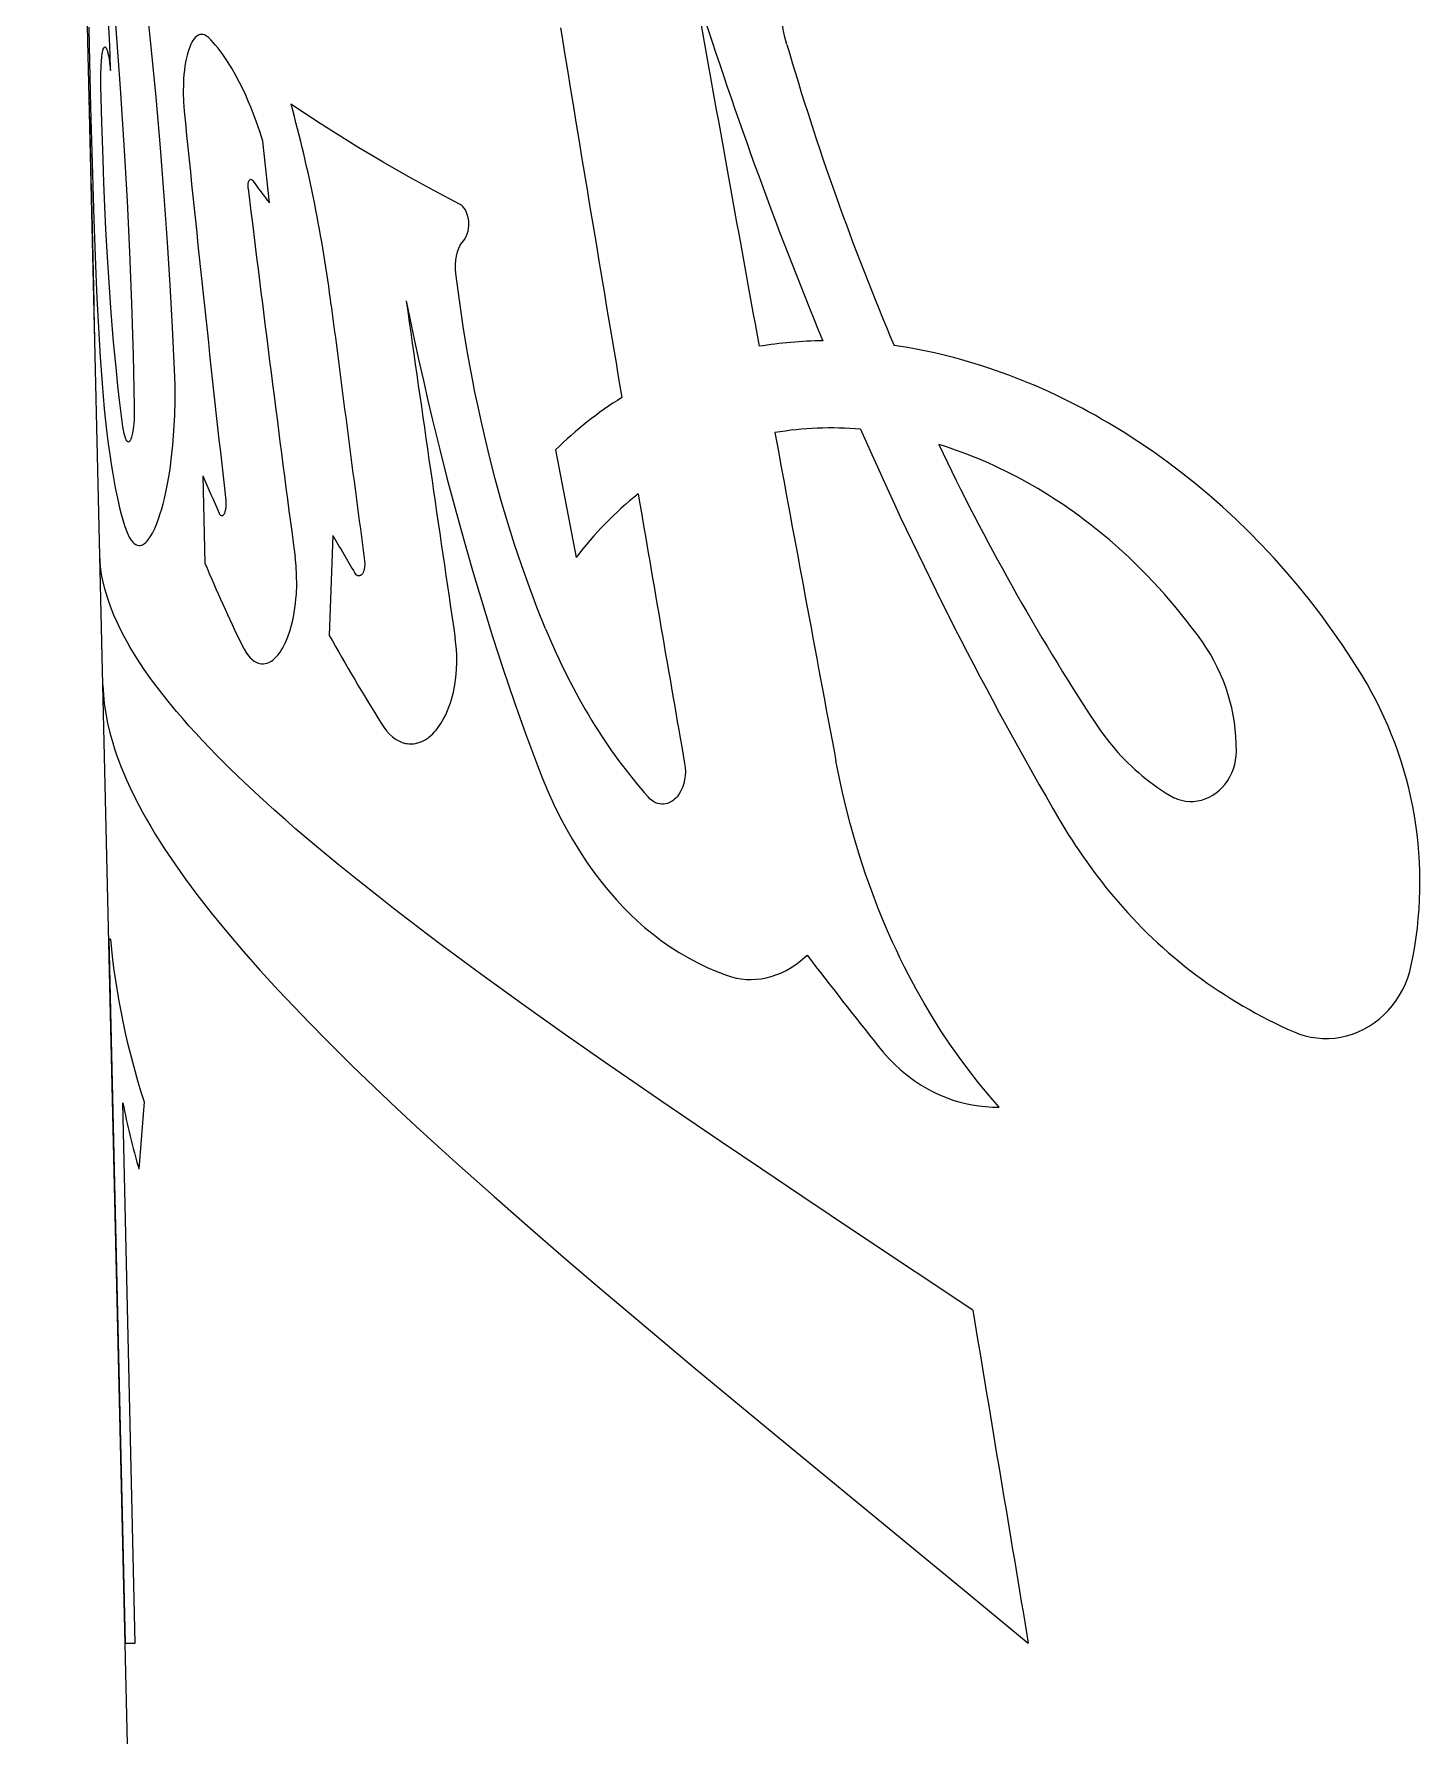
# Model space of a CAD drawing. Extents: x -234 to 858, y -95 to 532.
# Drawn here: x 788.63 to 812.47, y 90.55 to 119.84 of the extents above; entities that cross this region are included whole.
import ezdxf

# ---------------------------------------------------------------- set-up
doc = ezdxf.new("R2010")
doc.units = 0
doc.header["$LTSCALE"] = 7
doc.header["$MEASUREMENT"] = 0
doc.layers.add('8', color=250, linetype='CONTINUOUS', lineweight=15)

msp = doc.modelspace()

# ---------------------------------------------------------------- linework, layer by layer
at = {"layer": '8'}
msp.add_line((791.0292, 56.2445), (788.6305, 159.7286), dxfattribs=at)
at = {"layer": '8', "ltscale": 0.003052}
msp.add_line((789.5834, 118.6191), (789.5806, 118.7411), dxfattribs=at)
at = {"layer": '8', "ltscale": 0.026728}
msp.add_line((792.681, 116.9339), (792.5654, 117.9967), dxfattribs=at)
at = {"layer": '8', "ltscale": 0.047177}
msp.add_line((797.6015, 112.6859), (797.9539, 110.832), dxfattribs=at)
at = {"layer": '8', "ltscale": 0.037499}
msp.add_line((791.5368, 112.2353), (791.5697, 110.7357), dxfattribs=at)
at = {"layer": '8', "ltscale": 0.043048}
msp.add_line((793.7715, 111.2114), (793.7088, 109.4907), dxfattribs=at)
at = {"layer": '8', "ltscale": 0.000654602}
msp.add_line((789.9445, 104.2651), (789.9183, 104.2651), dxfattribs=at)
at = {"layer": '8', "ltscale": 0.302865}
msp.add_line((789.9183, 104.2651), (790.1991, 92.1537), dxfattribs=at)
at = {"layer": '8', "ltscale": 0.232499}
msp.add_line((790.3728, 92.1537), (790.1585, 101.4512), dxfattribs=at)
at = {"layer": '8', "ltscale": 0.004344}
msp.add_line((790.1991, 92.1537), (790.3728, 92.1537), dxfattribs=at)
at = {"layer": '8'}
for points in [[(791.0475, 114.0608), (791.0131, 114.7922), (790.973, 115.5223), (790.9273, 116.2504), (790.8763, 116.976), (790.8417, 117.429), (790.8051, 117.8808), (790.7651, 118.3488), (790.7232, 118.8152), (790.6357, 119.7257), (790.5418, 120.629), (790.4761, 121.2266), (790.4082, 121.8203), (790.3385, 122.4098), (790.2673, 122.9947), (790.122, 124.1496), (789.9753, 125.2824), (789.784, 126.7536), (789.6929, 127.4705)], [(801.5809, 119.6575), (801.5468, 119.7873), (801.5201, 119.9196), (801.5007, 120.0536), (801.4888, 120.1887), (801.4844, 120.3244), (801.4874, 120.4601), (801.498, 120.595), (801.516, 120.7286), (801.5415, 120.8604), (801.5745, 120.9895), (801.6142, 121.1138), (801.6367, 121.1746), (801.661, 121.2343), (801.7007, 121.3218), (801.7444, 121.4067), (801.7919, 121.4886), (801.8432, 121.5673), (801.9017, 121.6471), (801.9643, 121.7225)], [(789.9496, 121.0774), (790.0339, 120.0113), (790.0747, 119.4607), (790.1134, 118.9071), (790.1483, 118.3761), (790.181, 117.843), (790.2297, 116.9656), (790.2717, 116.0842), (790.3066, 115.2001), (790.3343, 114.3142), (790.3545, 113.4278)], [(789.575, 119.9575), (789.5802, 119.6321)], [(789.9462, 119.212), (789.9413, 119.4884), (789.9304, 119.7638), (789.9132, 120.0441)], [(791.6293, 119.7775), (791.5954, 119.8049), (791.5782, 119.8152), (791.5609, 119.8231), (791.5349, 119.8305), (791.509, 119.8323), (791.4834, 119.8286), (791.4583, 119.8193), (791.4311, 119.8026), (791.4049, 119.7794), (791.38, 119.7501), (791.3634, 119.726), (791.3474, 119.6993), (791.3302, 119.6661), (791.3141, 119.6299), (791.2865, 119.5546), (791.263, 119.4726), (791.2431, 119.3841), (791.2269, 119.2902), (791.2172, 119.2186), (791.2093, 119.1451), (791.2031, 119.0664), (791.1989, 118.9865), (791.1962, 118.8284), (791.201, 118.6697), (791.213, 118.513)], [(792.5654, 117.9967), (792.5129, 118.1614), (792.4577, 118.3219), (792.3999, 118.4777), (792.3582, 118.5834), (792.3153, 118.6866), (792.2717, 118.7859), (792.2272, 118.8824), (792.1658, 119.0073), (792.1029, 119.1267), (792.0384, 119.2402), (791.9592, 119.3681), (791.8784, 119.4864), (791.7962, 119.5945), (791.7536, 119.6458), (791.7108, 119.6941), (791.6701, 119.7372), (791.6293, 119.7775)], [(789.5802, 119.6321), (789.6028, 118.5826), (789.6275, 117.6179), (789.6572, 116.6431), (789.6739, 116.169), (789.6921, 115.7087), (789.7106, 115.2968), (789.7311, 114.8916), (789.7486, 114.5829), (789.7679, 114.2793), (789.8011, 113.8267), (789.8396, 113.3898), (789.8611, 113.1779), (789.8843, 112.971), (789.9071, 112.786), (789.9315, 112.6057), (789.9567, 112.4361), (789.9835, 112.2713), (790.0279, 112.0298), (790.0766, 111.8008), (790.1034, 111.6885), (790.1315, 111.5798), (790.1593, 111.4805), (790.1883, 111.3847)], [(789.782, 118.9489), (789.781, 119.1238), (789.7855, 119.291), (789.7903, 119.3727), (789.797, 119.4466), (789.8045, 119.5033), (789.8134, 119.5504), (789.8207, 119.5771), (789.8286, 119.5974), (789.8359, 119.6095), (789.8437, 119.6162), (789.8524, 119.6172), (789.8613, 119.6117), (789.8699, 119.6005), (789.8785, 119.5838), (789.8871, 119.562), (789.8953, 119.5354), (789.9109, 119.4702), (789.9214, 119.413), (789.9309, 119.3505), (789.9462, 119.212)], [(790.16, 113.083), (790.1302, 113.308), (790.1021, 113.5363), (790.0733, 113.7884), (790.0463, 114.0438), (789.9991, 114.5421), (789.9576, 115.0501), (789.921, 115.5664), (789.8891, 116.0895), (789.8681, 116.4796), (789.8493, 116.8722), (789.832, 117.2789), (789.8168, 117.6872), (789.7971, 118.3175), (789.782, 118.9489)], [(795.9612, 116.9055), (795.5076, 117.147), (795.0656, 117.3904), (794.6359, 117.6354), (794.4254, 117.7589), (794.2181, 117.8828), (794.0151, 118.0067), (793.8154, 118.131), (793.5541, 118.2978), (793.2991, 118.4653), (793.0507, 118.6337)], [(792.3136, 117.1819), (792.3113, 117.2206), (792.3138, 117.2592), (792.3209, 117.2942), (792.327, 117.3107), (792.3345, 117.3245), (792.3404, 117.3318), (792.3466, 117.3371), (792.3581, 117.3411), (792.3698, 117.3381), (792.3769, 117.3328), (792.3836, 117.3252)], [(796.0212, 116.287), (796.0454, 116.3189), (796.0663, 116.3567), (796.0832, 116.3987), (796.0965, 116.446), (796.1052, 116.4955), (796.1091, 116.5465), (796.1082, 116.6048), (796.1015, 116.662), (796.0893, 116.7169), (796.0715, 116.7687), (796.05, 116.8126), (796.0238, 116.8514), (796.0086, 116.8688), (795.9927, 116.884), (795.9772, 116.8958), (795.9612, 116.9055)], [(795.8868, 115.7194), (795.8805, 115.7949), (795.8803, 115.8707), (795.886, 115.9459), (795.8979, 116.0192), (795.9157, 116.0894), (795.9397, 116.1552), (795.9632, 116.2039), (795.9905, 116.2483), (796.0212, 116.287)], [(797.4304, 109.6049), (797.2873, 109.9616), (797.1508, 110.3227), (797.0207, 110.6879), (796.8971, 111.0572), (796.7798, 111.4301), (796.6688, 111.8066), (796.5639, 112.1864), (796.4652, 112.5693), (796.394, 112.863), (796.3263, 113.1582), (796.262, 113.455), (796.216, 113.6785), (796.1719, 113.9027), (796.0895, 114.3533), (796.0145, 114.8065), (795.947, 115.2619), (795.8868, 115.7194)], [(795.0339, 115.2482), (795.1775, 114.561), (795.2522, 114.2178), (795.3288, 113.8755), (795.407, 113.5354), (795.4872, 113.1962), (795.6113, 112.688), (795.7399, 112.1819), (795.8731, 111.6779), (796.0108, 111.1761), (796.1741, 110.6055), (796.3436, 110.0379), (796.5195, 109.4737), (796.702, 108.9128), (796.891, 108.3554), (797.0869, 107.8017), (797.2895, 107.2517)], [(790.1883, 111.3847), (790.2096, 111.3212), (790.232, 111.2633), (790.2503, 111.2216), (790.2693, 111.1839), (790.2859, 111.1551), (790.3028, 111.1292), (790.3281, 111.0972), (790.3542, 111.0718), (790.381, 111.0533), (790.4056, 111.0425), (790.4306, 111.0375), (790.456, 111.0382), (790.4817, 111.0446), (790.4979, 111.0515), (790.5141, 111.0606), (790.5326, 111.0735), (790.551, 111.0892), (790.5708, 111.1091), (790.5906, 111.1321), (790.6298, 111.187), (790.6684, 111.2532), (790.7061, 111.3302), (790.7426, 111.417), (790.7778, 111.5129), (790.8025, 111.5883), (790.8264, 111.6678), (790.8504, 111.7557), (790.8733, 111.8476), (790.9042, 111.9859), (790.9324, 112.1309), (790.9579, 112.2819), (790.9753, 112.3985), (790.991, 112.5178), (791.0175, 112.7631), (791.0373, 113.0157), (791.0502, 113.2735), (791.0563, 113.5347), (791.0553, 113.7977), (791.0475, 114.0608)], [(790.3545, 113.4278), (790.3537, 113.2791), (790.3505, 113.2065), (790.3456, 113.1363), (790.3361, 113.0485), (790.3234, 112.9701), (790.3077, 112.9045), (790.2983, 112.8763), (790.2882, 112.8532), (790.2806, 112.84), (790.2728, 112.83), (790.2632, 112.8222), (790.2535, 112.8192), (790.2445, 112.8208), (790.2355, 112.8265), (790.2238, 112.8404), (790.2125, 112.861), (790.2018, 112.8877), (790.1907, 112.9234), (790.1806, 112.9649), (790.1696, 113.0212), (790.16, 113.083)], [(811.477, 108.8006), (811.3082, 109.0701), (811.1333, 109.3351), (810.9523, 109.5954), (810.7655, 109.8509), (810.5728, 110.1014), (810.3746, 110.3468), (810.1709, 110.5868), (809.962, 110.8214), (809.7478, 111.0502), (809.5288, 111.2733), (809.305, 111.4904), (809.0766, 111.7014), (808.8438, 111.9061), (808.6068, 112.1043), (808.3657, 112.296), (808.1209, 112.4809), (807.8724, 112.6589), (807.6205, 112.8299), (807.3654, 112.9937), (807.1072, 113.1502)], [(791.9289, 111.813), (791.9324, 111.7607), (791.9313, 111.7083), (791.9255, 111.6591), (791.9152, 111.6149), (791.9076, 111.594), (791.8987, 111.5762), (791.8917, 111.5658), (791.8843, 111.5578), (791.8711, 111.5497), (791.8572, 111.5489), (791.8436, 111.5553), (791.8359, 111.5623), (791.8286, 111.5715), (791.8155, 111.5952)], [(804.7793, 97.8833), (802.8149, 99.1902), (801.856, 99.8307), (801.1487, 100.3054), (800.4524, 100.7751), (799.4307, 101.4704), (798.9309, 101.8138), (798.4391, 102.1544), (797.7171, 102.6598), (797.0153, 103.1585), (796.3352, 103.6506), (796.0039, 103.894), (795.6786, 104.1357), (795.3759, 104.3633), (795.0789, 104.5893), (794.814, 104.7934), (794.5541, 104.9962), (794.1992, 105.2777), (793.8549, 105.5565), (793.5215, 105.8326), (793.1365, 106.1601), (792.9504, 106.3224), (792.7686, 106.4835), (792.5043, 106.7233), (792.2504, 106.9605), (792.0071, 107.1953), (791.7748, 107.4275), (791.5298, 107.6824), (791.4109, 107.8104), (791.2958, 107.9376), (791.1876, 108.0603), (791.083, 108.1822), (790.9308, 108.3661), (790.7873, 108.5479), (790.6525, 108.7278), (790.5268, 108.9055), (790.3999, 109.0971), (790.2841, 109.2861), (790.2303, 109.3796), (790.1794, 109.4725), (790.1159, 109.5953), (790.0576, 109.7169), (790.0043, 109.8374), (789.9435, 109.9904), (789.8914, 110.1414), (789.8479, 110.2904), (789.8134, 110.4373), (789.7994, 110.51), (789.7876, 110.5821), (789.7755, 110.6774), (789.7673, 110.7718), (789.7631, 110.8653)], [(792.2043, 109.3288), (792.2436, 109.2539), (792.286, 109.1869), (792.328, 109.1325), (792.3509, 109.1074), (792.3743, 109.0848), (792.3961, 109.0665), (792.4182, 109.0504), (792.4404, 109.0366), (792.463, 109.025), (792.4847, 109.0161), (792.5067, 109.0093), (792.5407, 109.0031), (792.575, 109.0018), (792.6092, 109.0057), (792.6434, 109.0146), (792.6667, 109.0236), (792.6898, 109.0349), (792.7132, 109.0488), (792.7363, 109.065), (792.7809, 109.1037), (792.8239, 109.1505), (792.8648, 109.205), (792.8882, 109.2408), (792.9107, 109.2789), (792.9343, 109.3233), (792.9569, 109.3701), (792.9967, 109.4658), (793.0306, 109.5638), (793.0604, 109.6674), (793.0859, 109.7758), (793.1072, 109.8882), (793.1189, 109.9645), (793.1287, 110.042), (793.1366, 110.1214), (793.1426, 110.2015), (793.1486, 110.3626), (793.1469, 110.5245), (793.1374, 110.6858), (793.1203, 110.845)], [(794.3168, 110.7753), (794.3204, 110.7221), (794.3174, 110.6692), (794.3078, 110.6199), (794.3006, 110.5971), (794.2918, 110.5762), (794.2787, 110.5532), (794.2633, 110.5345), (794.2461, 110.5214), (794.2288, 110.5147), (794.2108, 110.514), (794.1931, 110.5193), (794.1812, 110.5264), (794.1698, 110.5362), (794.1582, 110.5496), (794.1477, 110.5653)], [(794.5995, 107.9812), (794.6454, 107.9121), (794.6946, 107.8489), (794.7468, 107.7924), (794.7976, 107.7465), (794.8504, 107.7075), (794.905, 107.6755), (794.9611, 107.6511), (795.0184, 107.6343), (795.0474, 107.6289), (795.0765, 107.6255), (795.1057, 107.6241), (795.135, 107.6248), (795.1642, 107.6274), (795.1934, 107.632), (795.2487, 107.6464), (795.3032, 107.6678), (795.3566, 107.6961), (795.4086, 107.7309), (795.4589, 107.772), (795.4887, 107.8), (795.5178, 107.8302), (795.5472, 107.8637), (795.5756, 107.8994), (795.6283, 107.9749), (795.6768, 108.0571), (795.7117, 108.1258), (795.7439, 108.1978), (795.7733, 108.2728), (795.7934, 108.3309), (795.8119, 108.3903), (795.8438, 108.5129), (795.869, 108.6395), (795.8874, 108.769), (795.8989, 108.9007), (795.9035, 109.0336), (795.9012, 109.1668), (795.8921, 109.2995), (795.8762, 109.4309)], [(789.8148, 108.6377), (789.8226, 108.4775), (789.8385, 108.315), (789.8626, 108.1503), (789.8948, 107.9834), (789.935, 107.8142), (789.983, 107.643), (790.0154, 107.5397), (790.0506, 107.4357), (790.0889, 107.3299), (790.1301, 107.2233), (790.2201, 107.0089), (790.3209, 106.7917), (790.4322, 106.5716), (790.497, 106.451), (790.5649, 106.3295), (790.6391, 106.2014), (790.7167, 106.0725), (790.8775, 105.8179), (791.0503, 105.56), (791.2349, 105.299), (791.4309, 105.0348), (791.5514, 104.8779), (791.6758, 104.72), (791.809, 104.5548), (791.9461, 104.3885), (792.2264, 104.059), (792.5212, 103.7254), (792.8299, 103.3879), (793.0974, 103.1036), (793.3739, 102.8167), (793.6591, 102.5271), (793.8786, 102.3083), (794.1026, 102.088), (794.4818, 101.7218), (794.8726, 101.3519), (795.2746, 100.9782), (795.5833, 100.6954), (795.8977, 100.4106), (796.5433, 99.8349), (797.2098, 99.2512), (797.7801, 98.7587), (798.3629, 98.2609), (799.1579, 97.5891), (799.9716, 96.9082), (800.802, 96.2184), (801.3613, 95.7559), (802.4974, 94.8197), (804.7004, 93.0071), (805.7341, 92.1537)], [(808.1641, 106.7403), (808.2317, 106.704), (808.2666, 106.6885), (808.3023, 106.675), (808.369, 106.6552), (808.4372, 106.642), (808.5062, 106.6357), (808.5754, 106.6363), (808.6443, 106.6437), (808.7123, 106.658), (808.7788, 106.6788), (808.8442, 106.7066), (808.9069, 106.7407), (808.9665, 106.7808), (809.0224, 106.8265), (809.0744, 106.8774), (809.122, 106.9331), (809.1648, 106.9931), (809.2032, 107.0578), (809.2361, 107.1259), (809.2634, 107.1969), (809.285, 107.2701), (809.3005, 107.3451), (809.3101, 107.4213), (809.3136, 107.4981)], [(797.2895, 107.2517), (797.3768, 107.0286), (797.4694, 106.8095), (797.5673, 106.5945), (797.6706, 106.384), (797.7793, 106.1783), (797.8932, 105.9778), (798.0124, 105.7828), (798.1351, 105.5962), (798.2629, 105.4154), (798.3959, 105.2407), (798.4642, 105.1557), (798.5338, 105.0723), (798.6477, 104.9424), (798.7649, 104.8169), (798.8851, 104.6959), (799.0083, 104.5796), (799.1346, 104.4681), (799.2783, 104.35), (799.4256, 104.2382), (799.5762, 104.1327), (799.7302, 104.0339), (799.8874, 103.9417), (800.0476, 103.8564), (800.2108, 103.7781), (800.3766, 103.7069), (800.5451, 103.6429)], [(799.8226, 107.2866), (799.8316, 107.2173), (799.8345, 107.1472), (799.8314, 107.0772), (799.8221, 107.0083), (799.8069, 106.9413), (799.7857, 106.8771), (799.7594, 106.8184), (799.7279, 106.7641), (799.6912, 106.7153), (799.6711, 106.6934), (799.65, 106.6731), (799.6283, 106.6552), (799.6058, 106.6392), (799.583, 106.6255), (799.5595, 106.6138), (799.5274, 106.6016), (799.4945, 106.5932), (799.4613, 106.5888), (799.4281, 106.5883), (799.3951, 106.5919), (799.3623, 106.5994), (799.3384, 106.6075), (799.3149, 106.6176), (799.2915, 106.6299), (799.2688, 106.6442), (799.2297, 106.6749), (799.1935, 106.7113)], [(805.2331, 101.3752), (805.053, 101.5818), (804.8782, 101.7935), (804.7085, 102.0103), (804.5442, 102.2319), (804.3852, 102.4581), (804.2316, 102.6889), (804.0834, 102.924), (803.9407, 103.1633), (803.8034, 103.4066), (803.6716, 103.6537), (803.6013, 103.7917), (803.5326, 103.9307), (803.4647, 104.0727), (803.3986, 104.2157), (803.2723, 104.5028), (803.1529, 104.7937), (803.0404, 105.0882), (802.9346, 105.386), (802.8358, 105.6869), (802.7438, 105.9907), (802.6698, 106.2553), (802.601, 106.5219), (802.5372, 106.7901), (802.4786, 107.0599), (802.425, 107.331)], [(800.5451, 103.6429), (800.628, 103.6165), (800.7121, 103.596), (800.7971, 103.5815), (800.8829, 103.5731), (800.9689, 103.5708), (801.0546, 103.5745), (801.1401, 103.5842), (801.2251, 103.5999), (801.3095, 103.6214), (801.3929, 103.6487), (801.475, 103.6816), (801.5236, 103.704), (801.5717, 103.7284), (801.6658, 103.7827), (801.7571, 103.8444), (801.8451, 103.913), (801.9295, 103.9882)], [(810.3065, 102.6697), (810.4011, 102.6327), (810.498, 102.6028), (810.5966, 102.58), (810.6964, 102.5645), (810.7972, 102.5564), (810.9013, 102.5558), (811.0052, 102.5631), (811.1085, 102.5781), (811.2105, 102.6009), (811.3107, 102.6313), (811.4087, 102.6691), (811.504, 102.7141), (811.596, 102.766), (811.6845, 102.8245), (811.7689, 102.8894), (811.85, 102.9612), (811.926, 103.0388), (811.9968, 103.1218), (812.062, 103.2097), (812.1213, 103.3021), (812.1744, 103.3986), (812.2212, 103.4986), (812.2614, 103.6018), (812.2949, 103.7075), (812.3215, 103.8154)], [(803.1572, 102.4173), (803.2385, 102.319), (803.3233, 102.2246), (803.4283, 102.1177), (803.5377, 102.017), (803.6512, 101.9228), (803.7688, 101.8353), (803.8903, 101.7547), (804.0139, 101.682), (804.0769, 101.6484), (804.1407, 101.6167), (804.2378, 101.5725), (804.3363, 101.5327), (804.4363, 101.4972), (804.5375, 101.4661), (804.6512, 101.4369), (804.7661, 101.4132), (804.8819, 101.3952), (804.9985, 101.3828), (805.1156, 101.3762), (805.2331, 101.3752)]]:
    msp.add_lwpolyline(points, dxfattribs=at)
for centre, radius, start, end in [((2141.4124, 359.2116), 1362.4708, 190.0833486, 190.3484419), ((871.9129, 143.2574), 75.3897, 197.434531, 202.373933), ((1946.7329, 307.4775), 1164.2495, 189.269313, 189.5866982), ((846.9383, 132.8974), 47.2499, 196.27267, 202.94283), ((180.8918, 102.4984), 608.9047, 1.1312751, 1.5170698), ((768.8963, 112.0053), 25.0475, 7.25679, 15.34521), ((1376.0798, 177.6211), 587.846, 185.7708628, 186.4276128), ((1414.7542, 193.204), 627.0659, 186.9633728, 187.5470398), ((810.3763, 130.6885), 22.4123, 216.60138, 217.85796), ((1670.4339, 227.3426), 883.8378, 187.2914268, 187.5786773), ((1745.2293, 249.8578), 959.6829, 188.0631562, 188.4140914), ((802.2729, 107.3461), 7.2147, 90.58775, 99.32207), ((802.2682, 107.93), 6.6629, 121.94852, 134.45762), ((802.3348, 107.3538), 5.7076, 84.84083, 99.66967), ((863.524, 139.7116), 66.2794, 203.730285, 210.263908), ((2279.381, 384.4723), 1502.7329, 190.4085339, 190.6276054), ((840.7708, 130.1662), 40.5003, 205.42973, 213.18578), ((819.7992, 124.1598), 30.675, 202.87598, 204.1799), ((802.818, 107.1551), 6.0971, 128.49087, 142.91355), ((2039.1687, 323.1303), 1258.0013, 189.6650405, 189.8795085), ((832.9604, 133.5949), 45.1308, 209.73364, 210.6829), ((800.8132, 103.7722), 9.7, 35.30686, 49.36757), ((820.5382, 122.957), 31.441, 202.87407, 205.68685), ((833.693, 132.0675), 45.9179, 209.45105, 211.63802), ((806.0918, 107.53), 3.2214, 359.43396, 35.02695), ((805.6107, 105.2442), 6.8609, 347.98106, 31.22579), ((810.505, 110.3742), 4.3373, 213.21538, 219.72185), ((810.2368, 110.1363), 3.9788, 219.55478, 238.60303), ((814.3907, 111.0359), 9.3898, 210.23216, 220.00003), ((813.6758, 110.3957), 8.4295, 219.79012, 246.4381), ((802.9146, 105.4931), 13.0285, 185.40884, 198.00698), ((898.3191, 178.0531), 121.5588, 217.538359, 218.478112), ((803.2477, 103.9987), 13.3348, 191.01343, 196.07591), ((886.9474, 93.4386), 96.7571, 175.241344, 175.929882), ((3872.1941, 606.0901), 3109.2295, 189.4072692, 189.5142982)]:
    msp.add_arc(centre, radius, start, end, dxfattribs=at)
for centre, major_axis, ratio, start_param, end_param in [((804.5682, 106.0199), (6.5122, -6.9782), 0.7562279, 1.9440617, 2.388452), ((803.8069, 105.8908), (4.4167, -6.2743), 0.7859908, 1.8854028, 2.3526846), ((810.2095, 125.0201), (-8.4063, -20.2005), 0.55442, 5.777544, 6.0216864)]:
    msp.add_ellipse(centre, major_axis=major_axis, ratio=ratio, start_param=start_param, end_param=end_param, dxfattribs=at)

doc.saveas('drawing.dxf')
